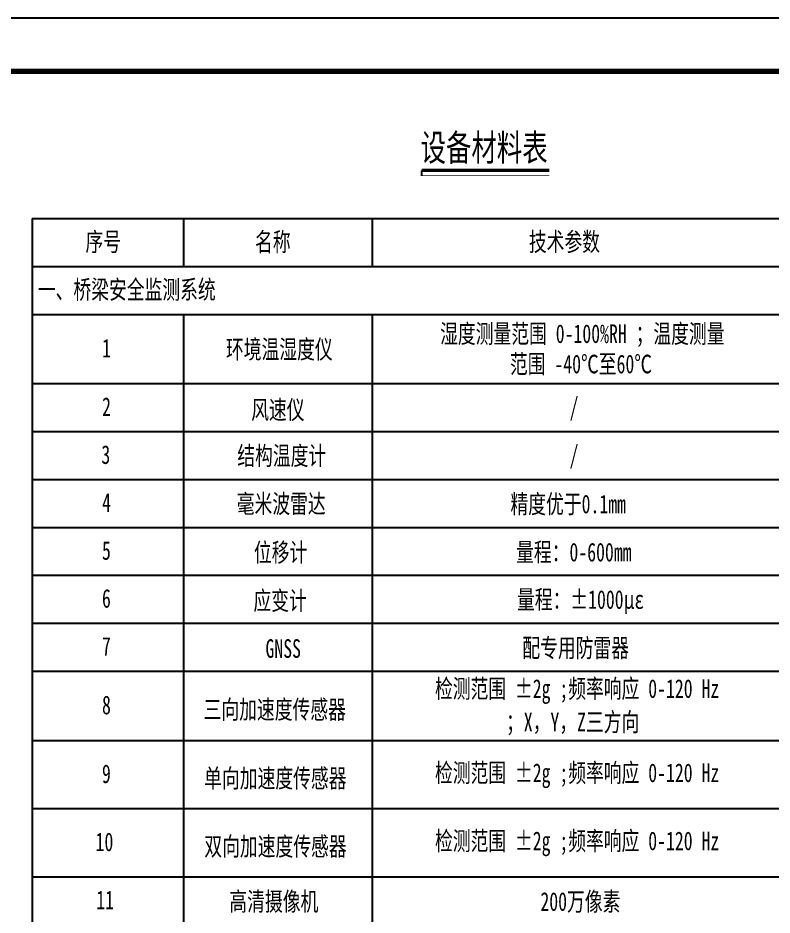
# Model space of a CAD drawing. Header units: millimetres. Extents: x 1621 to 2881, y 1542 to 1880.
# Drawn here: x 1747.4 to 1889.1, y 1711.8 to 1880.3 of the extents above; entities that cross this region are included whole.
import ezdxf

# ---------------------------------------------------------------- set-up
doc = ezdxf.new("R2010")
doc.units = ezdxf.units.MM
doc.styles.add('MtXpl__GB2312', font='', dxfattribs={"width": 0.7})
doc.styles.get('MtXpl__GB2312').set_extended_font_data('仿宋_GB2312')

# ---------------------------------------------------------------- blocks, each defined once
blk = doc.blocks.new('tk')
at = {"color": 7, "true_color": 0xffffff, "flags": 128}
blk.add_lwpolyline([(420, -297), (0, -297), (0, 0), (420, 0)], close=True, dxfattribs=at)
at = {"const_width": 1, "flags": 128}
blk.add_lwpolyline([(410, -10), (25, -10), (25, -287), (410, -287)], close=True, dxfattribs=at)

msp = doc.modelspace()

# ---------------------------------------------------------------- linework, layer by layer
at = {"color": 7}
for p, q in [((1750.12, 1842.58), (1918.59, 1842.58)), ((1778.52, 1842.58), (1778.52, 1833.58)), ((1813.98, 1842.58), (1813.98, 1833.58)), ((1750.12, 1833.58), (1918.59, 1833.58)), ((1750.12, 1833.58), (1918.59, 1833.58)), ((1750.12, 1824.58), (1918.59, 1824.58)), ((1778.52, 1824.58), (1778.52, 1633.83)), ((1813.98, 1824.58), (1813.98, 1633.83)), ((1750.12, 1811.6), (1918.59, 1811.6)), ((1750.12, 1802.6), (1918.59, 1802.6)), ((1750.12, 1793.6), (1918.59, 1793.6)), ((1750.12, 1784.6), (1918.59, 1784.6)), ((1750.12, 1775.6), (1918.59, 1775.6)), ((1750.12, 1766.6), (1918.59, 1766.6)), ((1750.12, 1757.6), (1918.59, 1757.6)), ((1750.12, 1744.55), (1918.59, 1744.55)), ((1750.12, 1731.77), (1918.59, 1731.77)), ((1750.12, 1718.98), (1918.59, 1718.98))]:
    msp.add_line(p, q, dxfattribs=at)
for points, const_width in [([(1823.26, 1851.63), (1847.27, 1851.63)], 0.65), ([(1823.26, 1850.63), (1847.27, 1850.63)], 0.15)]:
    msp.add_lwpolyline(points, dxfattribs=dict(const_width=const_width))
for points in [[(1823.26, 1851.63), (1823.26, 1850.63)], [(1750.12, 1842.58), (1750.12, 1633.83)]]:
    msp.add_lwpolyline(points)

# ---------------------------------------------------------------- block references
msp.add_blockref('tk', (1621.18, 1880.27))

# ---------------------------------------------------------------- texts
at = {"color": 7, "style": 'MtXpl__GB2312', "width": 0.7}
for s, height, p in [('设备材料表', 5, (1823.09, 1853.41)), ('序号', 3.5, (1760.14, 1836.49)), ('名称', 3.5, (1791.99, 1836.46)), ('技术参数', 3.5, (1843.43, 1836.48)), ('一、桥梁安全监测系统', 3.5, (1751.18, 1827.51)), ('湿度测量范围 0-100%%%RH ；温度测量', 3.5, (1826.76, 1819.22)), ('1', 3.5, (1763.26, 1816.5)), ('环境温湿度仪', 3.5, (1786.52, 1816.3)), ('范围 -40℃至60℃', 3.5, (1839.88, 1813.53)), ('2', 3.5, (1763.25, 1805.51)), ('风速仪', 3.5, (1791.26, 1804.93)), ('/', 3.5, (1851.08, 1805.48)), ('3', 3.5, (1763.12, 1796.51)), ('结构温度计', 3.5, (1788.65, 1796.3)), ('/', 3.5, (1851.08, 1796.48)), ('毫米波雷达', 3.5, (1788.55, 1787.28)), ('精度优于0.1mm', 3.5, (1839.97, 1787.23)), ('4', 3.5, (1763.26, 1787.51)), ('5', 3.5, (1763.23, 1778.51)), ('6', 3.5, (1763.23, 1769.51)), ('应变计', 3.5, (1791.69, 1769.09)), ('量程：±1000με', 3.5, (1841.2, 1769.3)), ('配专用防雷器', 3.5, (1842.2, 1760.22)), ('7', 3.5, (1763.23, 1760.51)), ('GNSS', 3.5, (1793.95, 1760.09)), ('检测范围 ±2g ;频率响应 0-120 Hz', 3.5, (1825.79, 1752.57)), ('8', 3.5, (1763.24, 1749.49)), ('三向加速度传感器', 3.5, (1782.32, 1748.64)), ('；X，Y，Z三方向', 3.5, (1839.13, 1746.29)), ('检测范围 ±2g ;频率响应 0-120 Hz', 3.5, (1825.79, 1736.76)), ('9', 3.5, (1763.23, 1736.57)), ('单向加速度传感器', 3.5, (1782.43, 1735.73)), ('10', 3.5, (1762.03, 1723.79)), ('11', 3.5, (1762.16, 1712.89)), ('高清摄像机', 3.5, (1787.17, 1712.59)), ('200万像素', 3.5, (1845.6, 1712.58))]:
    msp.add_text(s, height=height, dxfattribs=at).set_placement(p)
at = {"color": 2, "style": 'MtXpl__GB2312', "width": 0.7}
for s, p in [('位移计', (1791.77, 1778.14)), ('量程：0-600mm', (1841.03, 1778.2)), ('双向加速度传感器', (1782.46, 1722.94)), ('检测范围 ±2g ;频率响应 0-120 Hz', (1825.79, 1723.97))]:
    msp.add_text(s, height=3.5, dxfattribs=at).set_placement(p)

doc.saveas('drawing.dxf')
